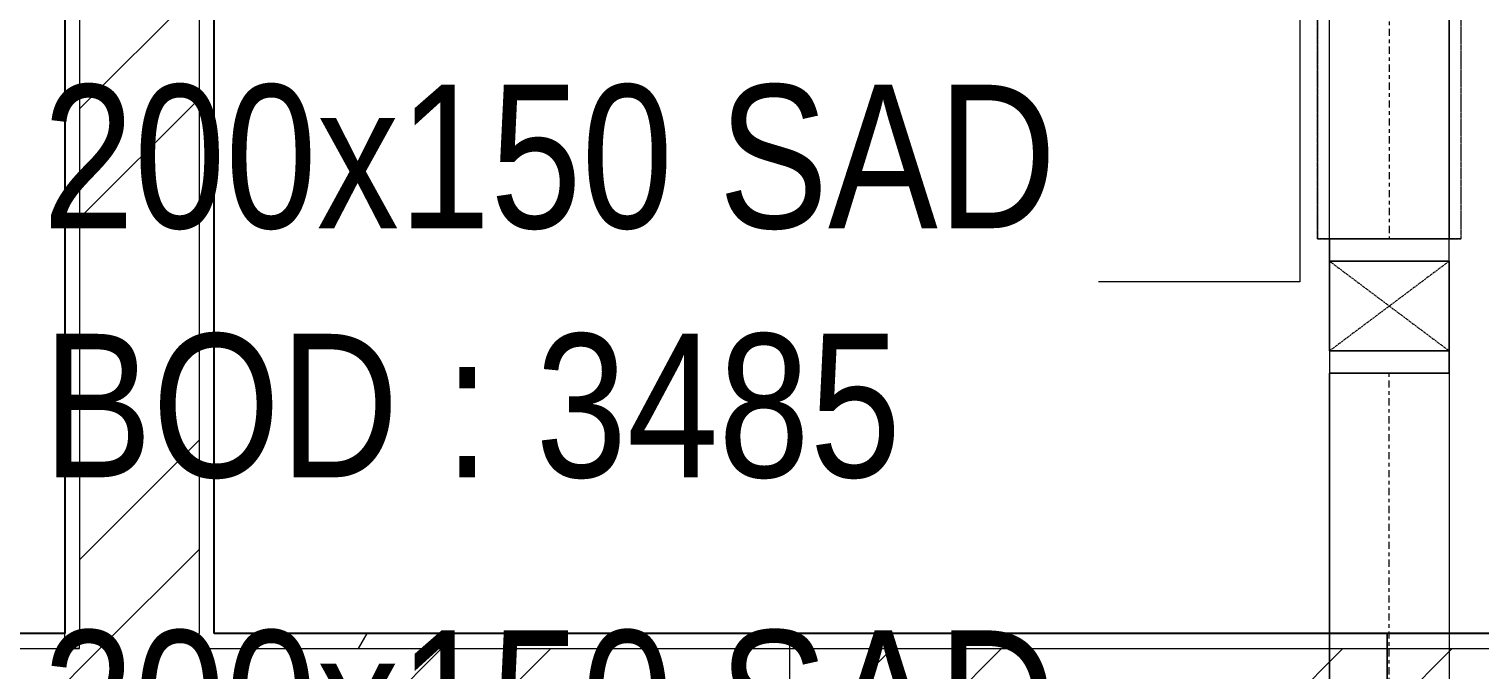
# Model space of a CAD drawing. Header units: inches. Extents: x -83664 to 20107, y -47222 to 19398.
# Drawn here: x -15457 to -13030, y -23100 to -22028 of the extents above; entities that cross this region are included whole.
import ezdxf

# ---------------------------------------------------------------- set-up
doc = ezdxf.new("R2010")
doc.units = ezdxf.units.IN
doc.header["$MEASUREMENT"] = 0
for name, pattern in [('Center', [29.999999, 12, -6, 6, -6]), ('Hidden 0_50', [1.0584, 0.5292, -0.5292]), ('Hidden 1_5', [2.2, 1.5, -0.7])]:
    doc.linetypes.add(name, pattern=pattern)
for name, color, linetype, lineweight in [('A-WALL', 7, 'Continuous', 9), ('A-WALL-PATT', 7, 'Continuous', 25), ('M-HVAC-DUCT-ANNO', 7, 'Continuous', 9), ('M-HVAC-DUCT-CNTR', 7, 'Center', 9), ('M-HVAC-DUCT-IDEN', 7, 'Continuous', 18)]:
    doc.layers.add(name, color=color, linetype=linetype, lineweight=lineweight)
doc.layers.add('M-HVAC-DUCT', color=7, linetype='Continuous', lineweight=9, true_color=0xffe97f)
doc.styles.add('Arial Narrow_21', font='ARIALN.TTF', dxfattribs={"height": 240})
pattern_1 = [(0, (0, 0), (1219.2, 304.8), [50.292, -864.108, 50.292, -864.108, -4876.8]), (0, (0, 0), (1219.2, 304.8), [-1828.8, 50.292, -1778.508, 50.292, -864.108, -2133.6]), (0, (0, 0), (1219.2, 304.8), [-4572, 50.292, -559.308, 50.292, -1473.708]), (120, (457.2, 152.4), (-873.56454, 903.45817), [50.292, -864.108, 50.292, -864.108, -4876.8]), (120, (457.2, 152.4), (-873.56454, 903.45817), [-1828.8, 50.292, -1778.508, 50.292, -864.108, -2133.6]), (120, (457.2, 152.4), (-873.56454, 903.45817), [-4572, 50.292, -559.308, 50.292, -1473.708]), (240, (609.6, 762), (-345.63546, -1208.25817), [50.292, -864.108, 50.292, -864.108, -4876.8]), (240, (609.6, 762), (-345.63546, -1208.25817), [-1828.8, 50.292, -1778.508, 50.292, -864.108, -2133.6]), (240, (609.6, 762), (-345.63546, -1208.25817), [-4572, 50.292, -559.308, 50.292, -1473.708])]
pattern_2 = [(45, (0, 0), (-377.1708, 377.1708), []), (45, (0, 571.5), (-377.1708, 377.1708), [])]

# ---------------------------------------------------------------- blocks, each defined once
blk = doc.blocks.new('M_Rectangular Elbow - Radius - 0_75 W-7399490-FIRST FLOOR AC CONDITIONING LAYOUT - PART A')
at = {"layer": 'M-HVAC-DUCT', "color": 30, "true_color": 0xff7f00}
for p, q in [((139418.7, 74224.6), (139268.7, 74224.6)), ((139268.7, 74224.6), (139268.7, 74024.6)), ((139268.7, 74224.6), (139456.2, 74224.6)), ((139418.7, 74224.6), (139418.7, 74024.6)), ((139418.7, 74024.6), (139418.7, 74224.6)), ((139456.2, 74224.6), (139418.7, 74224.6)), ((139456.2, 74224.6), (139456.2, 74024.6)), ((139456.2, 74024.6), (139456.2, 74224.6)), ((139268.7, 74024.6), (139418.7, 74024.6)), ((139268.7, 74024.6), (139456.2, 74024.6)), ((139418.7, 74024.6), (139456.2, 74024.6))]:
    blk.add_line(p, q, dxfattribs=at)
blk = doc.blocks.new('M_Rectangular Elbow - Radius - 0_75 W-V164-FIRST FLOOR AC CONDITIONING LAYOUT - PART A')
at = {"layer": 'M-HVAC-DUCT', "color": 30, "true_color": 0xff7f00}
for p, q in [((139231.2, 74024.6), (139231.2, 74224.6)), ((139231.2, 74224.6), (139231.2, 74024.6)), ((139268.7, 74224.6), (139231.2, 74224.6)), ((139418.7, 74224.6), (139231.2, 74224.6)), ((139268.7, 74024.6), (139268.7, 74224.6)), ((139268.7, 74224.6), (139418.7, 74224.6)), ((139418.7, 74024.6), (139418.7, 74224.6)), ((139418.7, 74224.6), (139418.7, 74024.6)), ((139231.2, 74024.6), (139268.7, 74024.6)), ((139418.7, 74024.6), (139231.2, 74024.6)), ((139418.7, 74024.6), (139268.7, 74024.6))]:
    blk.add_line(p, q, dxfattribs=at)
blk = doc.blocks.new('TEMW-SMBZ-HO-BM-HVAC-00002_rvt-1-FIRST FLOOR AC CONDITIONING LAYOUT - PART A')
at = {"layer": 'M-HVAC-DUCT', "color": 30, "linetype": 'Hidden 0_50', "true_color": 0xff7f00}
for p, q in [((138156.4, 77755.1), (138156.4, 75993.5)), ((138156.4, 75993.5), (138156.4, 77755.1)), ((138396.4, 75993.5), (138396.4, 77755.1)), ((138396.4, 75993.5), (138396.4, 77755.1)), ((138156.4, 75993.5), (138396.4, 75993.5)), ((138396.4, 75993.5), (138156.4, 75993.5))]:
    blk.add_line(p, q, dxfattribs=at)
at = {"layer": 'M-HVAC-DUCT', "color": 30, "true_color": 0xff7f00}
for p, q in [((138176.4, 75993.5), (138176.4, 77755.1)), ((138176.4, 75993.5), (138176.4, 77755.1)), ((138376.4, 77755.1), (138376.4, 75993.5)), ((138376.4, 75993.5), (138376.4, 77755.1)), ((138376.4, 75993.5), (138176.4, 75993.5)), ((138176.4, 75993.5), (138376.4, 75993.5)), ((138176.4, 75768.5), (138376.4, 75768.5)), ((138376.4, 75768.5), (138176.4, 75768.5)), ((138176.4, 74274.6), (138176.4, 75768.5)), ((138176.4, 75768.5), (138176.4, 74274.6)), ((138376.4, 75768.5), (138376.4, 74274.6)), ((138376.4, 75768.5), (138376.4, 74274.6))]:
    blk.add_line(p, q, dxfattribs=at)
at = {"layer": 'M-HVAC-DUCT-ANNO', "color": 30, "linetype": 'Hidden 1_5', "true_color": 0xff7f00}
for p, q in [((138176.4, 75806), (138176.4, 75956)), ((138176.4, 75956), (138376.4, 75956)), ((138176.4, 75956), (138376.4, 75806)), ((138376.4, 75956), (138176.4, 75806)), ((138376.4, 75956), (138376.4, 75806)), ((138376.4, 75806), (138176.4, 75806))]:
    blk.add_line(p, q, dxfattribs=at)
at = {"layer": 'M-HVAC-DUCT-CNTR', "color": 30, "true_color": 0xff7f00}
for p, q in [((138276.4, 77755.1), (138276.4, 75993.5)), ((138276.4, 74274.6), (138276.4, 75768.5))]:
    blk.add_line(p, q, dxfattribs=at)
at = {"layer": 'M-HVAC-DUCT', "color": 6, "linetype": 'Hidden 0_50', "lineweight": 9, "true_color": 0xff00ff, "rotation": 90}
for name in ['M_Rectangular Elbow - Radius - 0_75 W-7399490-FIRST FLOOR AC CONDITIONING LAYOUT - PART A', 'M_Rectangular Elbow - Radius - 0_75 W-V164-FIRST FLOOR AC CONDITIONING LAYOUT - PART A']:
    blk.add_blockref(name, (212401, -63462.7), dxfattribs=at)
blk = doc.blocks.new('TEMW-SMBZ-HO-BM-HVAC-00002_rvt-2-FIRST FLOOR AC CONDITIONING LAYOUT - PART A')
at = {"layer": 'M-HVAC-DUCT', "color": 30, "linetype": 'Hidden 0_50', "true_color": 0xff7f00}
for p, q in [((138156.4, 77755.1), (138156.4, 75993.5)), ((138156.4, 75993.5), (138156.4, 77755.1)), ((138396.4, 75993.5), (138396.4, 77755.1)), ((138396.4, 75993.5), (138396.4, 77755.1)), ((138156.4, 75993.5), (138396.4, 75993.5)), ((138396.4, 75993.5), (138156.4, 75993.5))]:
    blk.add_line(p, q, dxfattribs=at)
at = {"layer": 'M-HVAC-DUCT', "color": 30, "true_color": 0xff7f00}
for p, q in [((138176.4, 75993.5), (138176.4, 77755.1)), ((138176.4, 75993.5), (138176.4, 77755.1)), ((138376.4, 77755.1), (138376.4, 75993.5)), ((138376.4, 75993.5), (138376.4, 77755.1)), ((138376.4, 75993.5), (138176.4, 75993.5)), ((138176.4, 75993.5), (138376.4, 75993.5)), ((138176.4, 75768.5), (138376.4, 75768.5)), ((138376.4, 75768.5), (138176.4, 75768.5)), ((138176.4, 74274.6), (138176.4, 75768.5)), ((138176.4, 75768.5), (138176.4, 74274.6)), ((138376.4, 75768.5), (138376.4, 74274.6)), ((138376.4, 75768.5), (138376.4, 74274.6))]:
    blk.add_line(p, q, dxfattribs=at)
at = {"layer": 'M-HVAC-DUCT-ANNO', "color": 30, "linetype": 'Hidden 1_5', "true_color": 0xff7f00}
for p, q in [((138176.4, 75806), (138176.4, 75956)), ((138176.4, 75956), (138376.4, 75956)), ((138176.4, 75956), (138376.4, 75806)), ((138376.4, 75956), (138176.4, 75806)), ((138376.4, 75956), (138376.4, 75806)), ((138376.4, 75806), (138176.4, 75806))]:
    blk.add_line(p, q, dxfattribs=at)
at = {"layer": 'M-HVAC-DUCT-CNTR', "color": 30, "true_color": 0xff7f00}
for p, q in [((138276.4, 77755.1), (138276.4, 75993.5)), ((138276.4, 74274.6), (138276.4, 75768.5))]:
    blk.add_line(p, q, dxfattribs=at)
at = {"layer": 'M-HVAC-DUCT', "color": 6, "linetype": 'Hidden 0_50', "lineweight": 9, "true_color": 0xff00ff, "rotation": 90}
for name in ['M_Rectangular Elbow - Radius - 0_75 W-7399490-FIRST FLOOR AC CONDITIONING LAYOUT - PART A', 'M_Rectangular Elbow - Radius - 0_75 W-V164-FIRST FLOOR AC CONDITIONING LAYOUT - PART A']:
    blk.add_blockref(name, (212401, -63462.7), dxfattribs=at)
blk = doc.blocks.new('SMBZ_Hospital Arch Model_2026_01_29_rvt-1-FIRST FLOOR AC CONDITIONING LAYOUT - PART A')
at = {"layer": 'A-WALL-PATT', "lineweight": 9, "true_color": 0xbbbbbb}
h = blk.add_hatch(dxfattribs=at)
h.set_pattern_fill('FP_13', color=9, style=0, pattern_type=2)
h.set_pattern_definition(pattern_1)
h.paths.add_polyline_path([(136059.4, 75307.7), (136084.4, 75307.7), (136084.4, 81654), (136059.4, 81654), (136059.4, 75332.7)])
h = blk.add_hatch(dxfattribs=at)
h.set_pattern_fill('FP_12', color=9, style=0, pattern_type=2)
h.set_pattern_definition(pattern_2)
h.paths.add_polyline_path([(136084.4, 75307.7), (136284.4, 75307.7), (136284.4, 81654), (136084.4, 81654), (136084.4, 75332.7)])
h = blk.add_hatch(dxfattribs=at)
h.set_pattern_fill('FP_13', color=9, style=0, pattern_type=2)
h.set_pattern_definition(pattern_1)
h.paths.add_polyline_path([(136284.4, 75332.7), (136309.4, 75332.7), (136309.4, 79807.7), (136284.4, 79807.7), (136284.4, 76379.3)])
h.paths.add_polyline_path([(136284.4, 80032.7), (136309.4, 80032.7), (136309.4, 81654), (136284.4, 81654), (136284.4, 80159.3)])
h = blk.add_hatch(dxfattribs=at)
h.set_pattern_fill('FP_13', color=9, style=0, pattern_type=2)
h.set_pattern_definition(pattern_1)
h.paths.add_polyline_path([(133609.4, 75307.7), (136059.4, 75307.7), (136059.4, 75332.7), (133609.4, 75332.7)])
h.paths.add_polyline_path([(137272.7, 75307.7), (137272.7, 75332.7), (136284.4, 75332.7), (136284.4, 75307.7), (136870.4, 75307.7)])
h = blk.add_hatch(dxfattribs=at)
h.set_pattern_fill('FP_13', color=9, style=0, pattern_type=2)
h.set_pattern_definition(pattern_1)
h.paths.add_polyline_path([(157434.4, 75307.7), (157434.4, 75332.7), (154534.4, 75332.7), (154534.4, 75307.7), (156648.8, 75307.7)])
h.paths.add_polyline_path([(139243.8, 75307.7), (142084.4, 75307.7), (142084.4, 75332.7), (138934.4, 75332.7), (138934.4, 75307.7)])
h.paths.add_polyline_path([(142309.4, 75307.7), (148309.4, 75307.7), (148309.4, 75332.7), (142309.4, 75332.7)])
h.paths.add_polyline_path([(137272.7, 75307.7), (138709.4, 75307.7), (138709.4, 75332.7), (137272.7, 75332.7)])
h.paths.add_polyline_path([(154309.4, 75307.7), (154309.4, 75332.7), (152484.4, 75332.7), (152484.4, 75307.7), (154275.4, 75307.7)])
h.paths.add_polyline_path([(148539.4, 75307.7), (151684.4, 75307.7), (151684.4, 75332.7), (148539.4, 75332.7)])
h.paths.add_polyline_path([(151901.9, 75307.7), (152334.4, 75307.7), (152334.4, 75332.7), (151884.4, 75332.7), (151884.4, 75307.7)])
h = blk.add_hatch(dxfattribs=at)
h.set_pattern_fill('FP_12', color=9, style=0, pattern_type=2)
h.set_pattern_definition(pattern_2)
h.paths.add_polyline_path([(136079.2, 75107.7), (137272.7, 75107.7), (137272.7, 75307.7), (133609.4, 75307.7), (133609.4, 75107.7)])
h = blk.add_hatch(dxfattribs=at)
h.set_pattern_fill('FP_12', color=9, style=0, pattern_type=2)
h.set_pattern_definition(pattern_2)
h.paths.add_polyline_path([(137272.7, 75107.7), (157534.4, 75107.7), (157534.4, 75307.7), (137272.7, 75307.7), (137272.7, 75119.3)])
at = {"layer": 'A-WALL', "color": 9, "lineweight": 25, "true_color": 0xbbbbbb}
for p, q in [((136059.4, 81654), (136059.4, 75332.7)), ((136309.4, 75332.7), (136309.4, 79782.7)), ((136059.4, 75332.7), (133609.4, 75332.7)), ((137272.7, 75332.7), (136309.4, 75332.7)), ((138709.4, 75332.7), (137272.7, 75332.7))]:
    blk.add_line(p, q, dxfattribs=at)
at = {"layer": 'A-WALL', "color": 9, "true_color": 0xbbbbbb}
for p, q in [((136084.4, 81654), (136084.4, 75332.7)), ((136059.4, 80654), (136059.4, 75332.7)), ((136284.4, 79807.7), (136284.4, 75332.7)), ((136309.4, 75332.7), (136309.4, 79782.7)), ((136059.4, 75332.7), (134809.4, 75332.7)), ((136059.4, 75307.7), (136059.4, 75332.7)), ((136084.4, 75307.7), (136084.4, 75332.7)), ((136284.4, 75307.7), (136284.4, 75332.7)), ((137272.7, 75332.7), (136309.4, 75332.7)), ((137272.7, 75332.7), (137272.7, 75082.7)), ((138272.7, 75332.7), (137272.7, 75332.7)), ((137272.7, 75332.7), (137272.7, 75082.7)), ((138709.4, 75332.7), (138272.7, 75332.7)), ((138272.7, 75082.7), (138272.7, 75332.7)), ((138272.7, 75332.7), (138272.7, 75082.7)), ((133609.4, 75307.7), (136059.4, 75307.7)), ((136084.4, 75307.7), (136059.4, 75307.7)), ((136059.4, 75307.7), (136084.4, 75307.7)), ((136284.4, 75307.7), (137272.7, 75307.7)), ((137272.7, 75307.7), (138709.4, 75307.7))]:
    blk.add_line(p, q, dxfattribs=at)

msp = doc.modelspace()

# ---------------------------------------------------------------- linework, layer by layer
at = {"layer": 'M-HVAC-DUCT-IDEN', "lineweight": 9}
for p, q in [((-13330.3, -20467.2), (-13330.3, -22450.5)), ((-13330.3, -22450.5), (-13667.1, -22450.5))]:
    msp.add_line(p, q, dxfattribs=at)

# ---------------------------------------------------------------- block references
at = {"lineweight": 5}
for name in ['SMBZ_Hospital Arch Model_2026_01_29_rvt-1-FIRST FLOOR AC CONDITIONING LAYOUT - PART A', 'TEMW-SMBZ-HO-BM-HVAC-00002_rvt-1-FIRST FLOOR AC CONDITIONING LAYOUT - PART A', 'TEMW-SMBZ-HO-BM-HVAC-00002_rvt-2-FIRST FLOOR AC CONDITIONING LAYOUT - PART A']:
    msp.add_blockref(name, (-151456.7, -98372.2), dxfattribs=at)

# ---------------------------------------------------------------- texts
at = {"layer": 'M-HVAC-DUCT-IDEN', "lineweight": 9, "char_height": 240, "attachment_point": 1, "style": 'Arial Narrow_21'}
for s, insert, width in [('200x150 SAD', (-15434.1, -22120.9), 2128.48), ('BOD : 3485', (-15434.1, -22537.7), 1803.797), ('200x150 SAD', (-15434.1, -23034.1), 2128.48)]:
    msp.add_mtext(s, dxfattribs=dict(at, insert=insert, width=width))

doc.saveas('drawing.dxf')
